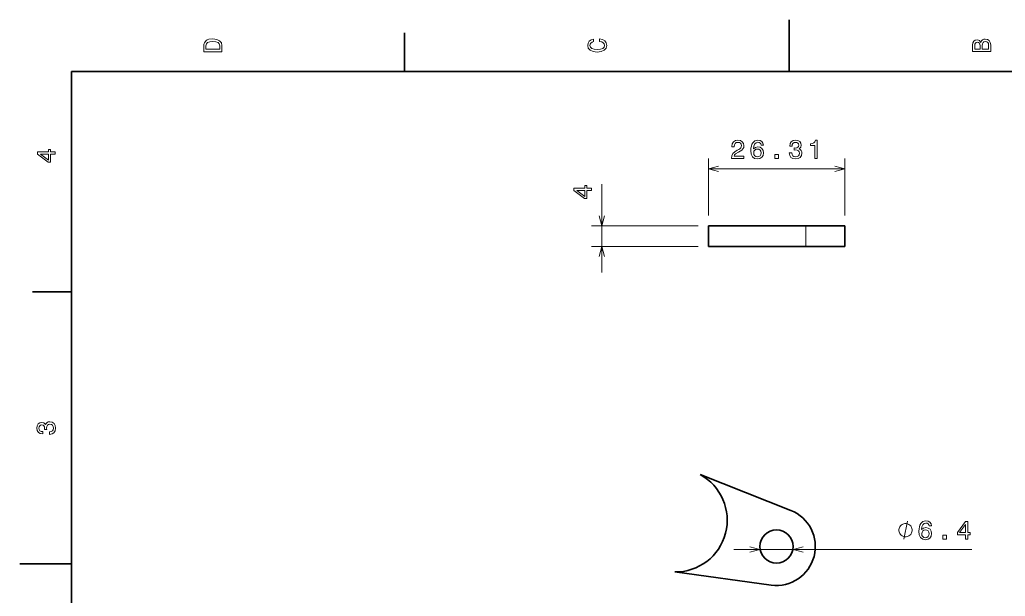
# Model space of a CAD drawing. Extents: x 0 to 297, y 0 to 210.
# Drawn here: x 0 to 190.3, y 98.7 to 210 of the extents above; entities that cross this region are included whole.
import ezdxf

# ---------------------------------------------------------------- set-up
doc = ezdxf.new("R2010")
doc.units = 0

msp = doc.modelspace()

# ---------------------------------------------------------------- linework, layer by layer
at = {"color": 7, "lineweight": 35, "ltscale": 0.25}
for p, q in [((148.5, 200), (148.5, 210)), ((10, 105), (0, 105))]:
    msp.add_line(p, q, dxfattribs=at)
at = {"color": 7, "lineweight": 35, "ltscale": 0.1875}
for p, q in [((74.300003, 200), (74.300003, 207.5)), ((159.254639, 170.232376), (151.754639, 170.232376)), ((159.254639, 166.232376), (151.754639, 166.232376)), ((10, 157.5), (2.5, 157.5))]:
    msp.add_line(p, q, dxfattribs=at)
at = {"color": 7, "lineweight": 35}
for p, q in [((287, 200), (10, 200)), ((10, 200), (10, 10))]:
    msp.add_line(p, q, dxfattribs=at)
at = {"color": 7, "lineweight": 13, "ltscale": 0.274754}
for p, q in [((132.94043, 172.232376), (132.94043, 183.222549)), ((159.254639, 172.232376), (159.254639, 183.222549))]:
    msp.add_line(p, q, dxfattribs=at)
at = {"color": 7, "lineweight": 13}
for p, q in [((132.94043, 181.222549), (159.254639, 181.222549)), ((130.94043, 170.232376), (110.365608, 170.232376)), ((130.94043, 166.232376), (110.365608, 166.232376)), ((137.882202, 107.739235), (183.787674, 107.739235))]:
    msp.add_line(p, q, dxfattribs=at)
at = {"color": 7, "lineweight": 13, "ltscale": 0.425901}
msp.add_line((112.365608, 161.232376), (112.365608, 178.268417), dxfattribs=at)
at = {"color": 7, "lineweight": 35, "ltscale": 0.470355}
for p, q in [((151.754639, 170.232376), (132.94043, 170.232376)), ((151.754639, 166.232376), (132.94043, 166.232376)), ((148.8349, 115.303757), (131.33374, 122.209076)), ((145.076645, 100.89489), (126.432312, 103.417374))]:
    msp.add_line(p, q, dxfattribs=at)
at = {"color": 7, "lineweight": 35, "ltscale": 0.1}
for p, q in [((132.94043, 166.232376), (132.94043, 170.232376)), ((159.254639, 166.232376), (159.254639, 170.232376))]:
    msp.add_line(p, q, dxfattribs=at)
at = {"color": 7, "lineweight": 13, "ltscale": 0.1}
msp.add_line((151.754639, 166.232376), (151.754639, 170.232376), dxfattribs=at)
at = {"color": 7, "lineweight": 13}
for points in [[(35.533215, 204.994965), (35.533215, 203.829971), (39.033215, 203.829971), (39.033215, 204.994965), (38.922264, 205.544678), (38.584366, 205.953171), (38.034657, 206.205338), (37.283215, 206.296112), (36.516644, 206.215424), (36.21405, 206.114563), (35.971977, 205.973343), (35.644165, 205.56485), (35.563473, 205.297562)], [(35.951801, 204.959656), (36.027451, 205.342941), (36.259438, 205.605194), (36.672985, 205.761536), (37.283215, 205.811966), (37.873272, 205.756485), (38.286816, 205.600143), (38.533936, 205.332855), (38.614628, 204.959656), (38.614628, 204.298996), (35.951801, 204.298996)], [(111.93206, 205.817017), (112.35569, 205.716141), (112.658287, 205.549713), (112.844887, 205.317734), (112.905403, 205.045395), (112.814629, 204.71759), (112.54229, 204.460388), (112.098488, 204.28891), (111.483215, 204.233429), (110.872986, 204.28891), (110.424141, 204.455338), (110.151802, 204.71254), (110.055984, 205.045395), (110.106415, 205.287476), (110.247627, 205.494247), (110.474571, 205.655624), (110.787247, 205.766571), (110.787247, 206.245682), (110.308144, 206.094391), (109.94503, 205.832138), (109.718086, 205.474075), (109.637398, 205.045395), (109.763474, 204.510818), (110.116501, 204.10231), (110.696472, 203.840057), (111.483215, 203.749283), (112.269958, 203.840057), (112.84993, 204.10231), (113.208, 204.510818), (113.329041, 205.045395), (113.233215, 205.51442), (112.965927, 205.892654), (112.527161, 206.159943), (111.93206, 206.301163)], [(185.542007, 205.630417), (185.249496, 205.983429), (185.052811, 206.074219), (184.81073, 206.104477), (184.432495, 206.03891), (184.160156, 205.842224), (183.993729, 205.524506), (183.933212, 205.080704), (183.933212, 203.835022), (187.433212, 203.835022), (187.433212, 205.151306), (187.36261, 205.620331), (187.155838, 205.968307), (186.828018, 206.185165), (186.384216, 206.260818), (186.08667, 206.215424), (185.839554, 206.094391), (185.65799, 205.897705)], [(185.385666, 204.984879), (185.385666, 204.298996), (184.351807, 204.298996), (184.351807, 205.025223), (184.382065, 205.297562), (184.472839, 205.489197), (184.629181, 205.605194), (184.86116, 205.645538), (185.093155, 205.600143), (185.254532, 205.479111), (185.355408, 205.272339)], [(187.014618, 205.095825), (187.014618, 204.298996), (185.809296, 204.298996), (185.809296, 205.050446), (185.844589, 205.368164), (185.9505, 205.595108), (186.132065, 205.731277), (186.394302, 205.776657), (186.671692, 205.731277), (186.863327, 205.605194), (186.979324, 205.393372)], [(137.394943, 183.222549), (139.800552, 183.222549), (139.800552, 183.656265), (137.899261, 183.656265), (138.005173, 183.893295), (138.186722, 184.089981), (138.746521, 184.448044), (139.044067, 184.59935), (139.376923, 184.816208), (139.613953, 185.068375), (139.750122, 185.365921), (139.800552, 185.703812), (139.714828, 186.127457), (139.477798, 186.460312), (139.114685, 186.672104), (138.64566, 186.747757), (138.161514, 186.662033), (137.79335, 186.425003), (137.55632, 186.046768), (137.475632, 185.54747), (137.475632, 185.476883), (137.93457, 185.476883), (137.93457, 185.517227), (137.97995, 185.860153), (138.116119, 186.11232), (138.332977, 186.273697), (138.620438, 186.329178), (138.912949, 186.278732), (139.129807, 186.152664), (139.271027, 185.955978), (139.321457, 185.708847), (139.286148, 185.476883), (139.190323, 185.280197), (139.028946, 185.108719), (138.807037, 184.957413), (138.509491, 184.796036), (138.015259, 184.483353), (137.667267, 184.150497), (137.460495, 183.747055), (137.394943, 183.237686)], [(143.571884, 185.779465), (143.476059, 186.187973), (143.254166, 186.490555), (142.911224, 186.682205), (142.467422, 186.747757), (142.169861, 186.712448), (141.912659, 186.616653), (141.685715, 186.460312), (141.49408, 186.238388), (141.342773, 185.961014), (141.231827, 185.623123), (141.161224, 185.224716), (141.141052, 184.775864), (141.221741, 184.059738), (141.468857, 183.540268), (141.867279, 183.227585), (142.411942, 183.121689), (142.901138, 183.212448), (143.274338, 183.449509), (143.516403, 183.822708), (143.602142, 184.296768), (143.516403, 184.775864), (143.284424, 185.144028), (142.926346, 185.376022), (142.482544, 185.456711), (142.003433, 185.35582), (141.64537, 185.068375), (141.721024, 185.623123), (141.882401, 186.02153), (142.129517, 186.25856), (142.472458, 186.339279), (142.724625, 186.298904), (142.91626, 186.193008), (143.042343, 186.016495), (143.10791, 185.779465)], [(148.562668, 184.321976), (148.562668, 184.286667), (148.643356, 183.802505), (148.880386, 183.439407), (149.253586, 183.207413), (149.747818, 183.121689), (150.272308, 183.207413), (150.66568, 183.429337), (150.917847, 183.782333), (151.008621, 184.236252), (150.968277, 184.533798), (150.85733, 184.775864), (150.675781, 184.962448), (150.433701, 185.098618), (150.761505, 185.370956), (150.877502, 185.804672), (150.801849, 186.198044), (150.584991, 186.49559), (150.231964, 186.682205), (149.747818, 186.747757), (149.29393, 186.667068), (148.945953, 186.445175), (148.718994, 186.092148), (148.643356, 185.623123), (148.643356, 185.587814), (149.092194, 185.587814), (149.132553, 185.910599), (149.263672, 186.142593), (149.475494, 186.283798), (149.773041, 186.334213), (150.035278, 186.293869), (150.226929, 186.187973), (150.342926, 186.016495), (150.388306, 185.7845), (150.342926, 185.537399), (150.221878, 185.370956), (150.010071, 185.270096), (149.72261, 185.239853), (149.525925, 185.244888), (149.525925, 184.846481), (149.773041, 184.856552), (150.090759, 184.811172), (150.327789, 184.69014), (150.468994, 184.493454), (150.51944, 184.236252), (150.463959, 183.943741), (150.317703, 183.726883), (150.085724, 183.590714), (149.778076, 183.545303), (149.460358, 183.595749), (149.228363, 183.747055), (149.082123, 183.98912), (149.026642, 184.321976)], [(153.478806, 183.222549), (153.937729, 183.222549), (153.937729, 186.747757), (153.594788, 186.747757), (153.504013, 186.44014), (153.322464, 186.233353), (153.045074, 186.11232), (152.661804, 186.071976), (152.661804, 185.713913), (153.478806, 185.713913)], [(6.833213, 184.02739), (6.833213, 184.481277), (5.965778, 184.481277), (5.965778, 184.98056), (5.56232, 184.98056), (5.56232, 184.481277), (3.408862, 184.481277), (3.408862, 184.022339), (5.521974, 182.489197), (5.965778, 182.489197), (5.965778, 184.02739)], [(143.112946, 184.291702), (143.05748, 183.973984), (142.91626, 183.731918), (142.689316, 183.570541), (142.406891, 183.520096), (142.109344, 183.570541), (141.882401, 183.726883), (141.736145, 183.968948), (141.690765, 184.286667), (141.741196, 184.59935), (141.882401, 184.83638), (142.114395, 184.987686), (142.427063, 185.043167), (142.699402, 184.987686), (142.91626, 184.841415), (143.05748, 184.604385)], [(5.56232, 182.912827), (3.993876, 184.02739), (5.56232, 184.02739)], [(145.749542, 183.222549), (146.445511, 183.222549), (146.445511, 183.973984), (145.749542, 183.973984)], [(110.365608, 177.027756), (110.365608, 177.481644), (109.498169, 177.481644), (109.498169, 177.980942), (109.094711, 177.980942), (109.094711, 177.481644), (106.941254, 177.481644), (106.941254, 177.02272), (109.054367, 175.489578), (109.498169, 175.489578), (109.498169, 177.027756)], [(109.094711, 175.913223), (107.526268, 177.027756), (109.094711, 177.027756)], [(5.73379, 129.979111), (5.769093, 129.979111), (6.253242, 130.059799), (6.616354, 130.296829), (6.848343, 130.670029), (6.934078, 131.164276), (6.848343, 131.688766), (6.626441, 132.082138), (6.273415, 132.334305), (5.819525, 132.425079), (5.521974, 132.384735), (5.279899, 132.273788), (5.0933, 132.092224), (4.957133, 131.850143), (4.684798, 132.177963), (4.251081, 132.293961), (3.857709, 132.218307), (3.560158, 132.00145), (3.373559, 131.648422), (3.307997, 131.164276), (3.388689, 130.710388), (3.610591, 130.362396), (3.963617, 130.135452), (4.432637, 130.059799), (4.46794, 130.059799), (4.46794, 130.508652), (4.145173, 130.548996), (3.913184, 130.680115), (3.771974, 130.891937), (3.721542, 131.189484), (3.761888, 131.451736), (3.867795, 131.643372), (4.039265, 131.759369), (4.271254, 131.804764), (4.518372, 131.759369), (4.684798, 131.638336), (4.785663, 131.426514), (4.815922, 131.139053), (4.810879, 130.942368), (5.209294, 130.942368), (5.199208, 131.189484), (5.244596, 131.507217), (5.365634, 131.744247), (5.56232, 131.885452), (5.819525, 131.935883), (6.112032, 131.880417), (6.328891, 131.734161), (6.465058, 131.502167), (6.510447, 131.194534), (6.460014, 130.876801), (6.308718, 130.644821), (6.066643, 130.498566), (5.73379, 130.443085)], [(172.279602, 111.489235), (172.279602, 111.605904), (172.221268, 111.839233), (172.162933, 112.014236), (172.104599, 112.130905), (171.98793, 112.305901), (171.812927, 112.480904), (171.637939, 112.597572), (171.521271, 112.655899), (171.346268, 112.714233), (171.112946, 112.772568), (170.996277, 112.772568), (170.879608, 112.772568), (170.646271, 112.714233), (170.471268, 112.655899), (170.354599, 112.597572), (170.179596, 112.480904), (170.004608, 112.305901), (169.887939, 112.130905), (169.829605, 112.014236), (169.771271, 111.839233), (169.712936, 111.605904), (169.712936, 111.489235), (169.712936, 111.372566), (169.771271, 111.139236), (169.829605, 110.964233), (169.887939, 110.847572), (170.004608, 110.672569), (170.179596, 110.497566), (170.354599, 110.380905), (170.471268, 110.322571), (170.646271, 110.264236), (170.879608, 110.205902), (170.996277, 110.205902), (171.11293, 110.205902), (171.346268, 110.264236), (171.521271, 110.322571), (171.637939, 110.380905), (171.812927, 110.497566), (171.98793, 110.672569), (172.104599, 110.847572), (172.162933, 110.964233), (172.221268, 111.139236), (172.279602, 111.372566)], [(176.007996, 112.29615), (175.91217, 112.704651), (175.690262, 113.007248), (175.347321, 113.198891), (174.903519, 113.26445), (174.605972, 113.229149), (174.34877, 113.133331), (174.121826, 112.97699), (173.930176, 112.755089), (173.778885, 112.477707), (173.667938, 112.139809), (173.597321, 111.741394), (173.577148, 111.292549), (173.657837, 110.576408), (173.904968, 110.056961), (174.303375, 109.744278), (174.848053, 109.638374), (175.337234, 109.729149), (175.710434, 109.966179), (175.952515, 110.339378), (176.038239, 110.813446), (175.952515, 111.292549), (175.72052, 111.660706), (175.362457, 111.892693), (174.918655, 111.973389), (174.439545, 111.87252), (174.081482, 111.58506), (174.15712, 112.139809), (174.318512, 112.538223), (174.565628, 112.775261), (174.908569, 112.855949), (175.160721, 112.815605), (175.352371, 112.709694), (175.478455, 112.53318), (175.544006, 112.29615)], [(182.547028, 109.739235), (183.000931, 109.739235), (183.000931, 110.606674), (183.500214, 110.606674), (183.500214, 111.010132), (183.000931, 111.010132), (183.000931, 113.163589), (182.541992, 113.163589), (181.00885, 111.050476), (181.00885, 110.606674), (182.547028, 110.606674)], [(181.43248, 111.010132), (182.547028, 112.578575), (182.547028, 111.010132)], [(175.549057, 110.808403), (175.493576, 110.490677), (175.352371, 110.248604), (175.125427, 110.087219), (174.843002, 110.036789), (174.545456, 110.087219), (174.318512, 110.243561), (174.172256, 110.485634), (174.126862, 110.80336), (174.177292, 111.116035), (174.318512, 111.353065), (174.550491, 111.504364), (174.863174, 111.559837), (175.135513, 111.504364), (175.352371, 111.358109), (175.493576, 111.121078)], [(178.185654, 109.739235), (178.881622, 109.739235), (178.881622, 110.490677), (178.185654, 110.490677)]]:
    msp.add_lwpolyline(points, close=True, dxfattribs=at)
for points in [[(134.872284, 181.740189), (132.94043, 181.222549), (134.872284, 180.70491)], [(157.322784, 180.70491), (159.254639, 181.222549), (157.322784, 181.740189)], [(111.847969, 172.16423), (112.365608, 170.232376), (112.88324, 172.16423)], [(112.88324, 164.300522), (112.365608, 166.232376), (111.847969, 164.300522)], [(170.646271, 109.739235), (171.346268, 113.239235)], [(140.950348, 107.221596), (142.882202, 107.739235), (140.950348, 108.256874)], [(151.21405, 108.256874), (149.282196, 107.739235), (151.21405, 107.221596)]]:
    msp.add_lwpolyline(points, dxfattribs=at)
at = {"color": 7, "lineweight": 35}
msp.add_circle((146.082199, 108.327179), 3.2, dxfattribs=at)
for centre, radius, start, end in [((126.570427, 113.41642), 10, 269.208645, 61.553924), ((146.082199, 108.327179), 7.5, 262.294964, 68.467606)]:
    msp.add_arc(centre, radius, start, end, dxfattribs=at)

doc.saveas('drawing.dxf')
